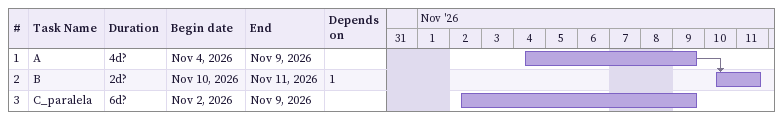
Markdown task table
| ID | Task | Duration | Start | Finish | Predecessors |
|---|---|---|---|---|---|
| 1 | A | 4d? | 2026-11-04 | 2026-11-09 |  |
| 2 | B | 2d? | 2026-11-10 | 2026-11-11 | 1 |
| 3 | C_paralela | 6d? | 2026-11-02 | 2026-11-09 |  |
